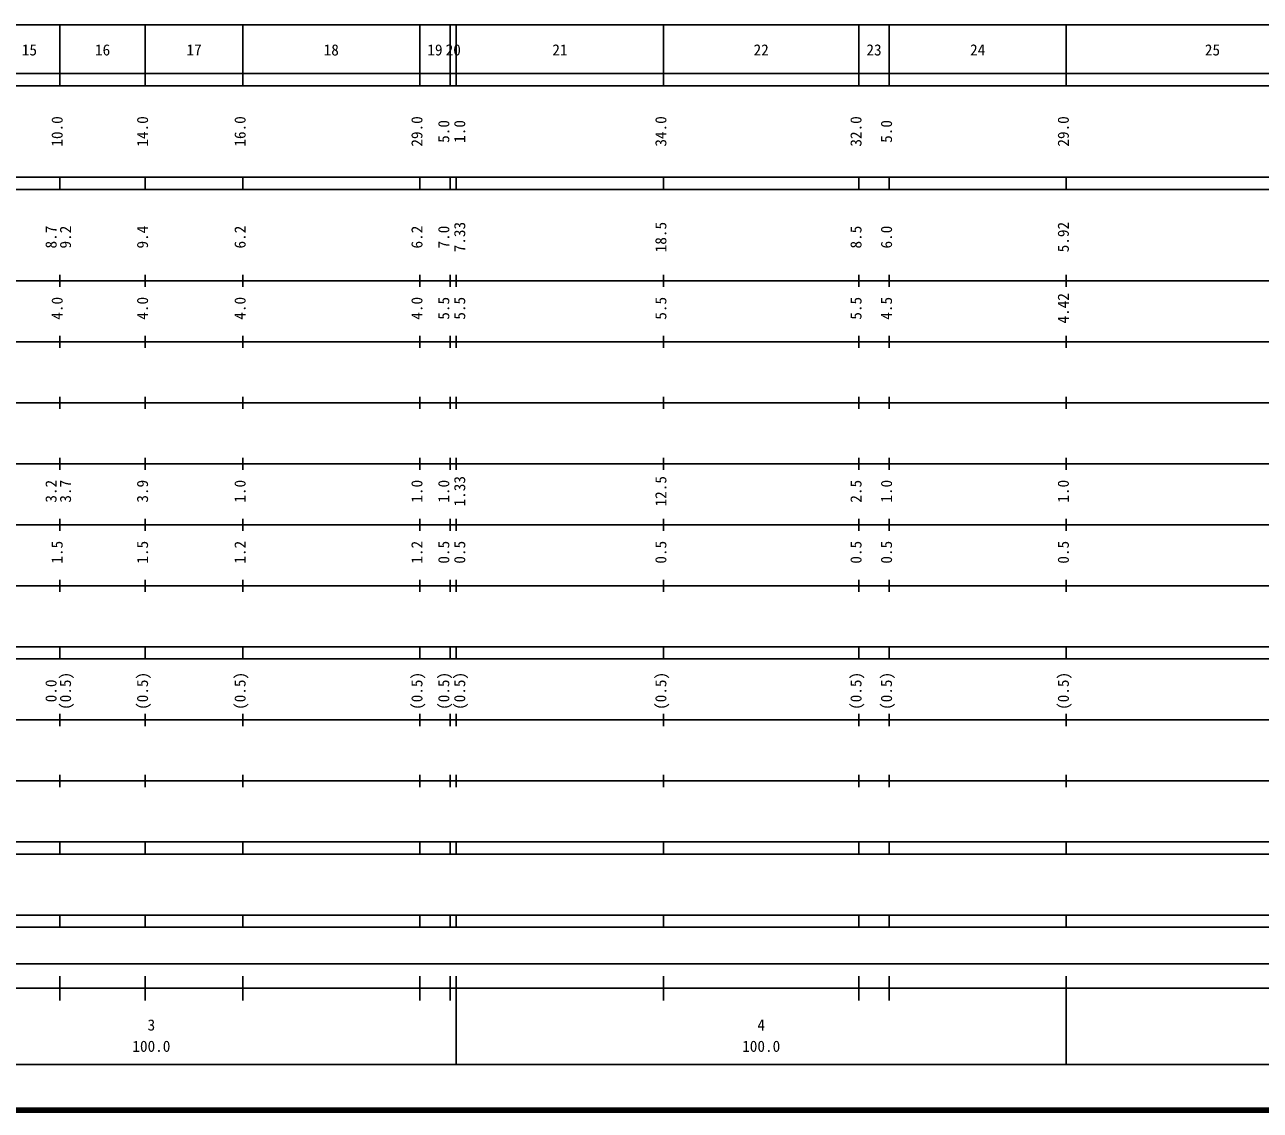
# Model space of a CAD drawing. Units: millimetres on the paper, enlarged 1000 times. Extents: x 40000 to 680000, y 20000 to 380000.
# Drawn here: x 297228 to 499843, y 20000 to 198000 of the extents above; entities that cross this region are included whole.
import ezdxf
from ezdxf.enums import TextEntityAlignment as Align

# ---------------------------------------------------------------- set-up
doc = ezdxf.new("R2010")
doc.units = ezdxf.units.MM
doc.header["$LTSCALE"] = 1000
doc.layers.add('M-TTL', color=2, linetype='Continuous', lineweight=140)
doc.layers.add('M-TTL-BAND', color=7, linetype='Continuous', lineweight=25)
doc.styles.add('ＭＳ ゴシック', font='')
doc.styles.get('ＭＳ ゴシック').set_extended_font_data('MS Gothic')

msp = doc.modelspace()

# ---------------------------------------------------------------- linework, layer by layer
at = {"layer": 'M-TTL'}
msp.add_line((40000, 20000), (680000, 20000), dxfattribs=at)
at = {"layer": 'M-TTL-BAND'}
for p, q in [((68000, 198000), (579000, 198000)), ((303000, 188000), (303000, 198000)), ((317000, 188000), (317000, 198000)), ((333000, 188000), (333000, 198000)), ((362000, 188000), (362000, 198000)), ((367000, 188000), (367000, 198000)), ((368000, 188000), (368000, 198000)), ((402000, 188000), (402000, 198000)), ((434000, 188000), (434000, 198000)), ((439000, 188000), (439000, 198000)), ((468000, 188000), (468000, 198000)), ((40000, 190000), (579000, 190000)), ((40000, 188000), (579000, 188000)), ((40000, 173000), (579000, 173000)), ((303000, 171000), (303000, 173000)), ((317000, 171000), (317000, 173000)), ((333000, 171000), (333000, 173000)), ((362000, 171000), (362000, 173000)), ((367000, 171000), (367000, 173000)), ((368000, 171000), (368000, 173000)), ((402000, 171000), (402000, 173000)), ((434000, 171000), (434000, 173000)), ((439000, 171000), (439000, 173000)), ((468000, 171000), (468000, 173000)), ((40000, 171000), (579000, 171000)), ((303000, 155000), (303000, 157000)), ((317000, 155000), (317000, 157000)), ((333000, 155000), (333000, 157000)), ((362000, 155000), (362000, 157000)), ((367000, 155000), (367000, 157000)), ((368000, 155000), (368000, 157000)), ((402000, 155000), (402000, 157000)), ((434000, 155000), (434000, 157000)), ((439000, 155000), (439000, 157000)), ((468000, 155000), (468000, 157000)), ((40000, 156000), (579000, 156000)), ((46000, 146000), (579000, 146000)), ((303000, 145000), (303000, 147000)), ((317000, 145000), (317000, 147000)), ((333000, 145000), (333000, 147000)), ((362000, 145000), (362000, 147000)), ((367000, 145000), (367000, 147000)), ((368000, 145000), (368000, 147000)), ((402000, 145000), (402000, 147000)), ((434000, 145000), (434000, 147000)), ((439000, 145000), (439000, 147000)), ((468000, 145000), (468000, 147000)), ((52000, 136000), (579000, 136000)), ((303000, 135000), (303000, 137000)), ((317000, 135000), (317000, 137000)), ((333000, 135000), (333000, 137000)), ((362000, 135000), (362000, 137000)), ((367000, 135000), (367000, 137000)), ((368000, 135000), (368000, 137000)), ((402000, 135000), (402000, 137000)), ((434000, 135000), (434000, 137000)), ((439000, 135000), (439000, 137000)), ((468000, 135000), (468000, 137000)), ((46000, 126000), (579000, 126000)), ((303000, 125000), (303000, 127000)), ((317000, 125000), (317000, 127000)), ((333000, 125000), (333000, 127000)), ((362000, 125000), (362000, 127000)), ((367000, 125000), (367000, 127000)), ((368000, 125000), (368000, 127000)), ((402000, 125000), (402000, 127000)), ((434000, 125000), (434000, 127000)), ((439000, 125000), (439000, 127000)), ((468000, 125000), (468000, 127000)), ((52000, 116000), (579000, 116000)), ((303000, 115000), (303000, 117000)), ((317000, 115000), (317000, 117000)), ((333000, 115000), (333000, 117000)), ((362000, 115000), (362000, 117000)), ((367000, 115000), (367000, 117000)), ((368000, 115000), (368000, 117000)), ((402000, 115000), (402000, 117000)), ((434000, 115000), (434000, 117000)), ((439000, 115000), (439000, 117000)), ((468000, 115000), (468000, 117000)), ((46000, 106000), (579000, 106000)), ((303000, 105000), (303000, 107000)), ((317000, 105000), (317000, 107000)), ((333000, 105000), (333000, 107000)), ((362000, 105000), (362000, 107000)), ((367000, 105000), (367000, 107000)), ((368000, 105000), (368000, 107000)), ((402000, 105000), (402000, 107000)), ((434000, 105000), (434000, 107000)), ((439000, 105000), (439000, 107000)), ((468000, 105000), (468000, 107000)), ((40000, 96000), (579000, 96000)), ((303000, 94000), (303000, 96000)), ((317000, 94000), (317000, 96000)), ((333000, 94000), (333000, 96000)), ((362000, 94000), (362000, 96000)), ((367000, 94000), (367000, 96000)), ((368000, 94000), (368000, 96000)), ((402000, 94000), (402000, 96000)), ((434000, 94000), (434000, 96000)), ((439000, 94000), (439000, 96000)), ((468000, 94000), (468000, 96000)), ((40000, 94000), (579000, 94000)), ((49000, 84000), (579000, 84000)), ((303000, 83000), (303000, 85000)), ((317000, 83000), (317000, 85000)), ((333000, 83000), (333000, 85000)), ((362000, 83000), (362000, 85000)), ((367000, 83000), (367000, 85000)), ((368000, 83000), (368000, 85000)), ((402000, 83000), (402000, 85000)), ((434000, 83000), (434000, 85000)), ((439000, 83000), (439000, 85000)), ((468000, 83000), (468000, 85000)), ((303000, 73000), (303000, 75000)), ((317000, 73000), (317000, 75000)), ((333000, 73000), (333000, 75000)), ((362000, 73000), (362000, 75000)), ((367000, 73000), (367000, 75000)), ((368000, 73000), (368000, 75000)), ((402000, 73000), (402000, 75000)), ((434000, 73000), (434000, 75000)), ((439000, 73000), (439000, 75000)), ((468000, 73000), (468000, 75000)), ((40000, 74000), (579000, 74000)), ((40000, 64000), (579000, 64000)), ((303000, 62000), (303000, 64000)), ((317000, 62000), (317000, 64000)), ((333000, 62000), (333000, 64000)), ((362000, 62000), (362000, 64000)), ((367000, 62000), (367000, 64000)), ((368000, 62000), (368000, 64000)), ((402000, 62000), (402000, 64000)), ((434000, 62000), (434000, 64000)), ((439000, 62000), (439000, 64000)), ((468000, 62000), (468000, 64000)), ((40000, 62000), (579000, 62000)), ((40000, 52000), (579000, 52000)), ((303000, 50000), (303000, 52000)), ((317000, 50000), (317000, 52000)), ((333000, 50000), (333000, 52000)), ((362000, 50000), (362000, 52000)), ((367000, 50000), (367000, 52000)), ((368000, 50000), (368000, 52000)), ((402000, 50000), (402000, 52000)), ((434000, 50000), (434000, 52000)), ((439000, 50000), (439000, 52000)), ((468000, 50000), (468000, 52000)), ((40000, 50000), (579000, 50000)), ((71000, 44000), (553000, 44000)), ((303000, 38000), (303000, 42000)), ((317000, 38000), (317000, 42000)), ((333000, 38000), (333000, 42000)), ((362000, 38000), (362000, 42000)), ((367000, 38000), (367000, 42000)), ((368000, 27500), (368000, 42000)), ((402000, 38000), (402000, 42000)), ((434000, 38000), (434000, 42000)), ((439000, 38000), (439000, 42000)), ((468000, 27500), (468000, 42000)), ((40000, 40000), (579000, 40000)), ((68000, 27500), (579000, 27500))]:
    msp.add_line(p, q, dxfattribs=at)

# ---------------------------------------------------------------- texts
at = {"layer": 'M-TTL-BAND', "style": 'ＭＳ ゴシック'}
for s, p in [('15', (298000, 192405)), ('16', (310000, 192405)), ('17', (325000, 192405)), ('18', (347500, 192405)), ('19', (364500, 192405)), ('20', (367500, 192405)), ('21', (385000, 192405)), ('22', (418000, 192405)), ('23', (436500, 192405)), ('24', (453500, 192405)), ('25', (492000, 192405)), ('3', (318000, 32523)), ('4', (418000, 32523)), ('100.0', (318000, 29033)), ('100.0', (418000, 29033))]:
    msp.add_text(s, height=1833, dxfattribs=at).set_placement(p, align=Align.BOTTOM_CENTER)
for s, p in [('10.0', (304000, 180500)), ('14.0', (318000, 180500)), ('16.0', (334000, 180500)), ('29.0', (363000, 180500)), ('34.0', (403000, 180500)), ('32.0', (435000, 180500)), ('29.0', (469000, 180500)), ('5.0', (367403, 180500)), ('1.0', (370013, 180500)), ('5.0', (440000, 180500)), ('8.7', (303000, 163174)), ('9.2', (305370, 163174)), ('9.4', (318000, 163174)), ('6.2', (334000, 163174)), ('6.2', (363000, 163174)), ('7.0', (367403, 163174)), ('7.33', (370013, 163174)), ('18.5', (403000, 163174)), ('8.5', (435000, 163174)), ('6.0', (440000, 163174)), ('5.92', (469000, 163174)), ('4.0', (304000, 151500)), ('4.0', (318000, 151500)), ('4.0', (334000, 151500)), ('4.0', (363000, 151500)), ('5.5', (367403, 151500)), ('5.5', (370013, 151500)), ('5.5', (403000, 151500)), ('5.5', (435000, 151500)), ('4.5', (440000, 151500)), ('4.42', (469000, 151500)), ('1.33', (370013, 121500)), ('12.5', (403000, 121500)), ('3.2', (303000, 121500)), ('3.7', (305370, 121500)), ('3.9', (318000, 121500)), ('1.0', (334000, 121500)), ('1.0', (363000, 121500)), ('1.0', (367403, 121500)), ('2.5', (435000, 121500)), ('1.0', (440000, 121500)), ('1.0', (469000, 121500)), ('1.5', (304000, 111500)), ('1.5', (318000, 111500)), ('1.2', (334000, 111500)), ('1.2', (363000, 111500)), ('0.5', (367403, 111500)), ('0.5', (370013, 111500)), ('0.5', (403000, 111500)), ('0.5', (435000, 111500)), ('0.5', (440000, 111500)), ('0.5', (469000, 111500)), ('(0.5)', (305370, 88764)), ('(0.5)', (318000, 88764)), ('(0.5)', (334000, 88764)), ('(0.5)', (363000, 88764)), ('(0.5)', (367403, 88764)), ('(0.5)', (370013, 88764)), ('(0.5)', (403000, 88764)), ('(0.5)', (435000, 88764)), ('(0.5)', (440000, 88764)), ('(0.5)', (469000, 88764)), ('0.0', (303000, 88764))]:
    msp.add_text(s, height=1833, rotation=90, dxfattribs=at).set_placement(p, align=Align.BOTTOM_CENTER)

doc.saveas('drawing.dxf')
